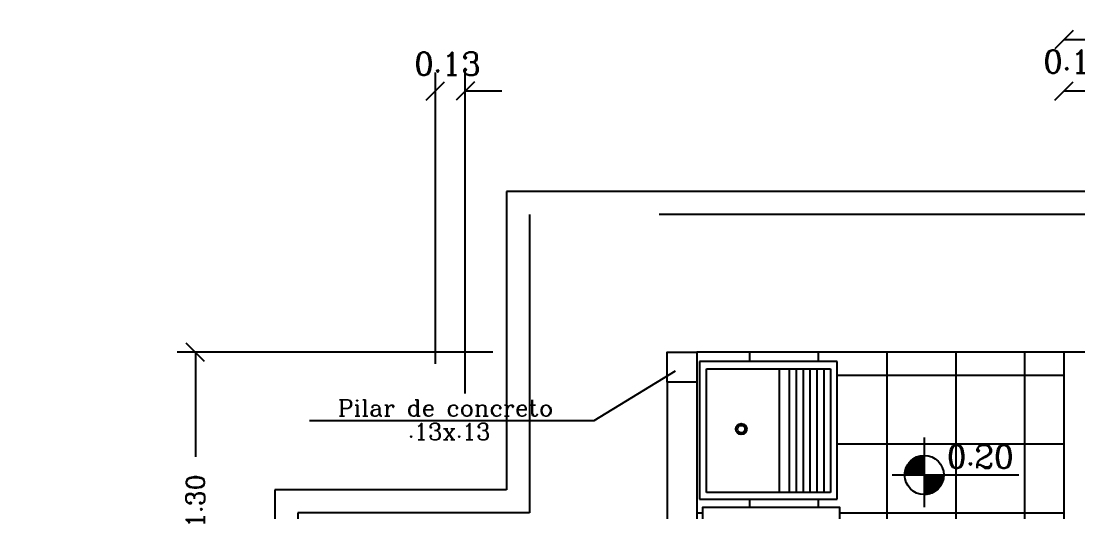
# Model space of a CAD drawing. Extents: x 121.8 to 221.5, y 86.6 to 106.4.
# Drawn here: x 121.837 to 126.449, y 103.199 to 105.341 of the extents above; entities that cross this region are included whole.
import ezdxf

# ---------------------------------------------------------------- set-up
doc = ezdxf.new("R2010")
doc.units = 0
doc.header["$LTSCALE"] = 15
doc.linetypes.add('DASHED2', pattern=[0.375, 0.25, -0.125])
doc.layers.get('0').update_dxf_attribs({"linetype": 'CONTINUOUS'})
doc.layers.get('DEFPOINTS').update_dxf_attribs({"linetype": 'CONTINUOUS'})
for name, color, linetype in [('CALÇADA', 244, 'CONTINUOUS'), ('COTAS', 244, 'CONTINUOUS'), ('EQUIPAMENTOS', 1, 'CONTINUOUS'), ('PAREDE', 7, 'CONTINUOUS'), ('PISO', 30, 'CONTINUOUS'), ('PROJTELHA', 30, 'CONTINUOUS'), ('TELHADO', 20, 'CONTINUOUS'), ('TEXTO', 1, 'CONTINUOUS'), ('VISTAL', 30, 'CONTINUOUS'), ('VISTAP', 244, 'CONTINUOUS')]:
    doc.layers.add(name, color=color, linetype=linetype)
doc.styles.add('ROMANC', font='ROMANC.SHX')
doc.dimstyles.get("Standard").update_dxf_attribs({"dimscale": 0.8, "dimtxt": 0.1, "dimasz": 0.1, "dimexe": 0.1, "dimexo": 0.95, "dimgap": 0.09, "dimtad": 0, "dimzin": 0, "dimtxsty": 'ROMANC', "dimblk1": 'OBLIQUE', "dimblk2": 'OBLIQUE', "dimsah": 1, "dimcen": 0.09, "dimclrt": 244, "dimaunit": 1, "dimazin": 3, "dimtfac": 1, "dimtofl": 0, "dimtmove": 0, "dimatfit": 3, "dimtolj": 1, "dimtzin": 0})

# ---------------------------------------------------------------- blocks, each defined once
blk = doc.blocks.new('_OBLIQUE')
at = {"color": 0, "linetype": 'BYBLOCK'}
blk.add_line((-0.5, -0.5), (0.5, 0.5), dxfattribs=at)
blk = doc.blocks.new('*D112')
at = {"color": 0, "linetype": 'BYBLOCK'}
for p, q in [((178.4054, 104.6586), (178.4054, 105.3414)), ((175.1454, 105.2614), (176.5814, 105.2614)), ((178.4054, 105.2614), (176.9693, 105.2614))]:
    blk.add_line(p, q, dxfattribs=at)
at = {"layer": 'DEFPOINTS', "color": 0, "linetype": 'BYBLOCK'}
for p in [(178.4054, 105.2614), (178.4054, 103.8986), (175.1454, 103.0486)]:
    blk.add_point(p, dxfattribs=at)
at = {"color": 0, "linetype": 'BYBLOCK', "xscale": 0.08000000000000002, "yscale": 0.08000000000000002, "zscale": 0.08000000000000002, "rotation": 180}
blk.add_blockref('_OBLIQUE', (175.1454, 105.2614), dxfattribs=at)
at = {"color": 0, "linetype": 'BYBLOCK', "xscale": 0.08000000000000002, "yscale": 0.08000000000000002, "zscale": 0.08000000000000002}
blk.add_blockref('_OBLIQUE', (178.4054, 105.2614), dxfattribs=at)
at = {"color": 244, "linetype": 'BYBLOCK', "insert": (176.7754, 105.2614), "char_height": 0.08, "attachment_point": 5, "style": 'ROMANC'}
blk.add_mtext('\\A1;3.26', dxfattribs=at)
blk = doc.blocks.new('*D122')
at = {"color": 0, "linetype": 'BYBLOCK'}
for p, q in [((172.6554, 103.8986), (171.279, 103.8986)), ((171.359, 103.8986), (171.359, 103.4425)), ((171.359, 102.5986), (171.359, 103.0547)), ((170.599, 102.5986), (171.279, 102.5986))]:
    blk.add_line(p, q, dxfattribs=at)
at = {"layer": 'DEFPOINTS', "color": 0, "linetype": 'BYBLOCK'}
for p in [(171.359, 103.8986), (173.4154, 103.8986), (171.359, 102.5986)]:
    blk.add_point(p, dxfattribs=at)
at = {"color": 0, "linetype": 'BYBLOCK', "xscale": 0.08000000000000002, "yscale": 0.08000000000000002, "zscale": 0.08000000000000002}
for p, rotation in [((171.359, 103.8986), 90), ((171.359, 102.5986), 270)]:
    blk.add_blockref('_OBLIQUE', p, dxfattribs=dict(at, rotation=rotation))
at = {"color": 244, "linetype": 'BYBLOCK', "insert": (171.359, 103.2486), "char_height": 0.08, "attachment_point": 5, "rotation": 90, "style": 'ROMANC'}
blk.add_mtext('\\A1;1.30', dxfattribs=at)
blk = doc.blocks.new('*X2')
at = {"color": 0, "linetype": 'CONTINUOUS'}
for p, q in [((217.2096, -877.8211), (217.2942, -877.7365)), ((217.2096, -877.8193), (217.2924, -877.7365)), ((217.2097, -877.8174), (217.2906, -877.7366)), ((217.2098, -877.8156), (217.2887, -877.7367)), ((217.21, -877.8136), (217.2867, -877.7369)), ((217.2102, -877.8116), (217.2848, -877.7371)), ((217.2105, -877.8219), (217.295, -877.7374)), ((217.2105, -877.8096), (217.2827, -877.7374)), ((217.2108, -877.8075), (217.2806, -877.7377)), ((217.2112, -877.8053), (217.2785, -877.7381)), ((217.2117, -877.8031), (217.2762, -877.7386)), ((217.2122, -877.8008), (217.2739, -877.7391)), ((217.2123, -877.8219), (217.295, -877.7392)), ((217.2129, -877.7983), (217.2715, -877.7398)), ((217.2137, -877.7958), (217.2689, -877.7405)), ((217.2141, -877.8219), (217.295, -877.741)), ((217.2146, -877.7931), (217.2662, -877.7415)), ((217.2157, -877.7903), (217.2634, -877.7425)), ((217.2158, -877.8219), (217.295, -877.7427)), ((217.2169, -877.7872), (217.2603, -877.7438)), ((217.2176, -877.8219), (217.295, -877.7445)), ((217.2185, -877.7839), (217.257, -877.7454)), ((217.2194, -877.8219), (217.295, -877.7463)), ((217.2205, -877.7801), (217.2533, -877.7474)), ((217.2211, -877.8219), (217.295, -877.748)), ((217.2229, -877.8219), (217.295, -877.7498)), ((217.2231, -877.7757), (217.2488, -877.75)), ((217.2247, -877.8219), (217.295, -877.7516)), ((217.2265, -877.8219), (217.295, -877.7533)), ((217.2274, -877.7697), (217.2428, -877.7542)), ((217.2282, -877.8219), (217.295, -877.7551)), ((217.23, -877.8219), (217.295, -877.7569)), ((217.2318, -877.8219), (217.295, -877.7586)), ((217.2335, -877.8219), (217.295, -877.7604)), ((217.2353, -877.8219), (217.295, -877.7622)), ((217.2371, -877.8219), (217.295, -877.7639)), ((217.2388, -877.8219), (217.295, -877.7657)), ((217.2406, -877.8219), (217.295, -877.7675)), ((217.2424, -877.8219), (217.295, -877.7692)), ((217.2441, -877.8219), (217.295, -877.771)), ((217.2459, -877.8219), (217.295, -877.7728)), ((217.2477, -877.8219), (217.295, -877.7745)), ((217.2494, -877.8219), (217.295, -877.7763)), ((217.2512, -877.8219), (217.295, -877.7781)), ((217.253, -877.8219), (217.295, -877.7798)), ((217.2547, -877.8219), (217.295, -877.7816)), ((217.2565, -877.8219), (217.295, -877.7834)), ((217.2583, -877.8219), (217.295, -877.7851)), ((217.26, -877.8219), (217.295, -877.7869)), ((217.2618, -877.8219), (217.295, -877.7887)), ((217.2636, -877.8219), (217.295, -877.7905)), ((217.2653, -877.8219), (217.295, -877.7922)), ((217.2671, -877.8219), (217.295, -877.794)), ((217.2689, -877.8219), (217.295, -877.7958)), ((217.2706, -877.8219), (217.295, -877.7975)), ((217.2724, -877.8219), (217.295, -877.7993)), ((217.2742, -877.8219), (217.295, -877.8011)), ((217.276, -877.8219), (217.295, -877.8028)), ((217.2777, -877.8219), (217.295, -877.8046)), ((217.2795, -877.8219), (217.295, -877.8064)), ((217.2813, -877.8219), (217.295, -877.8081)), ((217.283, -877.8219), (217.295, -877.8099)), ((217.2848, -877.8219), (217.295, -877.8117)), ((217.2866, -877.8219), (217.295, -877.8134)), ((217.2883, -877.8219), (217.295, -877.8152)), ((217.2901, -877.8219), (217.295, -877.817)), ((217.2919, -877.8219), (217.295, -877.8187)), ((217.2936, -877.8219), (217.295, -877.8205)), ((217.295, -877.8223), (217.2954, -877.8219)), ((217.295, -877.824), (217.2972, -877.8219)), ((217.295, -877.8258), (217.2989, -877.8219)), ((217.295, -877.8276), (217.3007, -877.8219)), ((217.295, -877.8293), (217.3025, -877.8219)), ((217.295, -877.8311), (217.3042, -877.8219)), ((217.295, -877.8329), (217.306, -877.8219)), ((217.295, -877.8346), (217.3078, -877.8219)), ((217.295, -877.8364), (217.3095, -877.8219)), ((217.295, -877.8382), (217.3113, -877.8219)), ((217.295, -877.8399), (217.3131, -877.8219)), ((217.295, -877.8417), (217.3148, -877.8219)), ((217.295, -877.8435), (217.3166, -877.8219)), ((217.295, -877.8453), (217.3184, -877.8219)), ((217.295, -877.847), (217.3201, -877.8219)), ((217.295, -877.8488), (217.3219, -877.8219)), ((217.295, -877.8506), (217.3237, -877.8219)), ((217.295, -877.8523), (217.3254, -877.8219)), ((217.295, -877.8541), (217.3272, -877.8219)), ((217.295, -877.8559), (217.329, -877.8219)), ((217.295, -877.8576), (217.3308, -877.8219)), ((217.295, -877.8594), (217.3325, -877.8219)), ((217.295, -877.8612), (217.3343, -877.8219)), ((217.295, -877.8629), (217.3361, -877.8219)), ((217.295, -877.8647), (217.3378, -877.8219)), ((217.295, -877.8665), (217.3396, -877.8219)), ((217.295, -877.8682), (217.3414, -877.8219)), ((217.295, -877.87), (217.3431, -877.8219)), ((217.295, -877.8718), (217.3449, -877.8219)), ((217.295, -877.8735), (217.3467, -877.8219)), ((217.295, -877.8753), (217.3484, -877.8219)), ((217.295, -877.8771), (217.3502, -877.8219)), ((217.295, -877.8788), (217.352, -877.8219)), ((217.295, -877.8806), (217.3537, -877.8219)), ((217.295, -877.8824), (217.3555, -877.8219)), ((217.295, -877.8841), (217.3573, -877.8219)), ((217.295, -877.8859), (217.359, -877.8219)), ((217.295, -877.8877), (217.3608, -877.8219)), ((217.295, -877.8894), (217.3626, -877.8219)), ((217.295, -877.8912), (217.3643, -877.8219)), ((217.295, -877.893), (217.3661, -877.8219)), ((217.295, -877.8948), (217.3679, -877.8219)), ((217.295, -877.8965), (217.3696, -877.8219)), ((217.295, -877.8983), (217.3714, -877.8219)), ((217.295, -877.9001), (217.3732, -877.8219)), ((217.295, -877.9018), (217.3749, -877.8219)), ((217.295, -877.9036), (217.3767, -877.8219)), ((217.295, -877.9054), (217.3785, -877.8219)), ((217.295, -877.9071), (217.3802, -877.8219)), ((217.2966, -877.9073), (217.3805, -877.8235)), ((217.2984, -877.9073), (217.3804, -877.8253)), ((217.3003, -877.9072), (217.3803, -877.8271)), ((217.3022, -877.9071), (217.3802, -877.8291)), ((217.3041, -877.9069), (217.38, -877.831)), ((217.3061, -877.9066), (217.3798, -877.833)), ((217.3082, -877.9063), (217.3795, -877.8351)), ((217.3103, -877.906), (217.3791, -877.8372)), ((217.3125, -877.9055), (217.3787, -877.8394)), ((217.3148, -877.905), (217.3782, -877.8417)), ((217.3172, -877.9044), (217.3776, -877.844)), ((217.3196, -877.9037), (217.3769, -877.8465)), ((217.3222, -877.9029), (217.376, -877.8491)), ((217.325, -877.9019), (217.3751, -877.8518)), ((217.3279, -877.9008), (217.3739, -877.8548)), ((217.3311, -877.8994), (217.3725, -877.8579)), ((217.3345, -877.8977), (217.3708, -877.8614)), ((217.3385, -877.8955), (217.3686, -877.8654)), ((217.3434, -877.8923), (217.3655, -877.8703)), ((217.3513, -877.8862), (217.3593, -877.8782))]:
    blk.add_line(p, q, dxfattribs=at)

msp = doc.modelspace()

# ---------------------------------------------------------------- linework, layer by layer
at = {"layer": 'CALÇADA', "color": 244, "linetype": 'CONTINUOUS', "ltscale": 0.6}
for p, q in [((130.3437, 104.5986), (123.9537, 104.5986)), ((123.9537, 104.5986), (123.9537, 103.2986)), ((122.9437, 103.2986), (122.9437, 96.9286)), ((123.9537, 103.2986), (122.9437, 103.2986))]:
    msp.add_line(p, q, dxfattribs=at)
at = {"layer": 'COTAS', "color": 244, "linetype": 'BYBLOCK'}
for p, q in [((123.6437, 103.8486), (123.6437, 105.1171)), ((123.7737, 103.7186), (123.7737, 105.1171)), ((123.6437, 105.0371), (123.6437, 105.0371)), ((123.7737, 105.0371), (123.9337, 105.0371)), ((126.3837, 105.0371), (126.3837, 105.0371)), ((126.3837, 105.0371), (126.5137, 105.0371))]:
    msp.add_line(p, q, dxfattribs=at)
msp.add_point((123.7737, 105.0371), dxfattribs=at)
at = {"layer": 'EQUIPAMENTOS', "color": 1, "linetype": 'CONTINUOUS'}
for p, q in [((124.7955, 103.8583), (124.7955, 103.2583)), ((125.3955, 103.8583), (124.7955, 103.8583)), ((125.3955, 103.2583), (125.3955, 103.8583)), ((124.8259, 103.2878), (124.8259, 103.8265)), ((124.8259, 103.8265), (125.3664, 103.8265)), ((125.3664, 103.8265), (125.3664, 103.2878)), ((124.7955, 103.2583), (125.3955, 103.2583)), ((125.3664, 103.2878), (124.8259, 103.2878))]:
    msp.add_line(p, q, dxfattribs=at)
at = {"layer": 'EQUIPAMENTOS'}
msp.add_lwpolyline([(124.81, 102.6284), (124.81, 103.2236), (125.4052, 103.2236), (125.4052, 102.6284)], close=True, dxfattribs=at)
at = {"layer": 'PAREDE'}
for p, q in [((129.6437, 103.8986), (126.3837, 103.8986)), ((126.3837, 103.8986), (126.3837, 102.5986))]:
    msp.add_line(p, q, dxfattribs=at)
msp.add_lwpolyline([(124.7837, 103.8986), (124.7837, 103.7686), (124.6537, 103.7686), (124.6537, 103.8986)], close=True, dxfattribs=at)
at = {"layer": 'PISO', "color": 30}
for p, q in [((126.3837, 103.8986), (124.7837, 103.8986)), ((125.0137, 103.8583), (125.0137, 103.8986)), ((125.3137, 103.8583), (125.3137, 103.8986)), ((125.6137, 97.7586), (125.6137, 103.8986)), ((125.9137, 97.7586), (125.9137, 103.8986)), ((126.2137, 97.7586), (126.2137, 103.8986)), ((125.3918, 103.7986), (126.3837, 103.7986)), ((125.3918, 103.4986), (126.3837, 103.4986)), ((125.0137, 103.2236), (125.0137, 103.2583)), ((125.3137, 103.2236), (125.3137, 103.2583)), ((124.7837, 103.1986), (124.81, 103.1986)), ((125.4052, 103.1986), (126.3837, 103.1986))]:
    msp.add_line(p, q, dxfattribs=at)
at = {"layer": 'PROJTELHA', "color": 30, "linetype": 'DASHED2', "ltscale": 0.6}
for p, q in [((130.2437, 104.4986), (124.0537, 104.4986)), ((124.0537, 104.4986), (124.0537, 103.1986)), ((123.0437, 103.1986), (123.0437, 97.0286)), ((124.0537, 103.1986), (123.0437, 103.1986))]:
    msp.add_line(p, q, dxfattribs=at)
at = {"layer": 'TELHADO', "color": 30, "linetype": 'CONTINUOUS'}
msp.add_line((124.3362, 103.6007), (124.6908, 103.8174), dxfattribs=at)
at = {"layer": 'TEXTO', "color": 30}
msp.add_line((123.0938, 103.6007), (124.3362, 103.6007), dxfattribs=at)
at = {"layer": 'TEXTO', "color": 1, "linetype": 'CONTINUOUS'}
for p, q in [((125.7747, 103.5267), (125.7747, 103.2237)), ((125.6348, 103.3636), (126.1869, 103.3636))]:
    msp.add_line(p, q, dxfattribs=at)
msp.add_circle((125.7747, 103.3636), 0.0854, dxfattribs=at)
at = {"layer": 'VISTAL', "color": 30, "linetype": 'CONTINUOUS'}
for p, q in [((125.1421, 103.8265), (125.1421, 103.2878)), ((125.1864, 103.8289), (125.1864, 103.2902)), ((125.2164, 103.8289), (125.2164, 103.2902)), ((125.2464, 103.8289), (125.2464, 103.2902)), ((125.2764, 103.8289), (125.2764, 103.2902)), ((125.3064, 103.8289), (125.3064, 103.2902)), ((125.3364, 103.8289), (125.3364, 103.2902))]:
    msp.add_line(p, q, dxfattribs=at)
for radius in [0.0239, 0.0164]:
    msp.add_circle((124.9767, 103.5634), radius, dxfattribs=at)
at = {"layer": 'VISTAP'}
for p, q in [((124.6537, 103.7686), (124.6537, 102.5986)), ((124.7837, 103.7686), (124.7837, 102.5986))]:
    msp.add_line(p, q, dxfattribs=at)

# ---------------------------------------------------------------- block references
at = {"layer": 'COTAS', "color": 244, "linetype": 'BYBLOCK', "xscale": 0.08000000000000002, "yscale": 0.08000000000000002, "zscale": 0.08000000000000002}
for p in [(123.6437, 105.0371), (126.3837, 105.0371)]:
    msp.add_blockref('_OBLIQUE', p, dxfattribs=at)
at = {"layer": 'COTAS', "color": 244, "linetype": 'BYBLOCK', "xscale": 0.08000000000000002, "yscale": 0.08000000000000002, "zscale": 0.08000000000000002, "rotation": 180}
msp.add_blockref('_OBLIQUE', (123.7737, 105.0371), dxfattribs=at)
at = {"layer": 'TEXTO', "color": 1, "linetype": 'CONTINUOUS'}
msp.add_blockref('*X2', (-91.5203, 981.1855), dxfattribs=at)

# ---------------------------------------------------------------- texts
at = {"layer": 'COTAS', "color": 244, "linetype": 'BYBLOCK', "char_height": 0.1, "style": 'ROMANC'}
for insert, attachment_point in [((123.6962, 105.1559), 5), ((126.2934, 105.1651), 4)]:
    msp.add_mtext('\\A1;0.13', dxfattribs=dict(at, insert=insert, attachment_point=attachment_point))
at = {"layer": 'TEXTO', "color": 1, "ltscale": 0.3, "style": 'ROMANC'}
for s, p in [('Pilar de concreto', (123.2189, 103.6197)), ('.13x.13', (123.5251, 103.5167))]:
    msp.add_text(s, height=0.072, dxfattribs=at).set_placement(p)
at = {"layer": 'TEXTO', "color": 1, "linetype": 'CONTINUOUS', "style": 'ROMANC'}
msp.add_text('0.20', height=0.1, dxfattribs=at).set_placement((125.8729, 103.3932))

# ---------------------------------------------------------------- dimensions: what is measured, and where the dimension line sits
at = {"layer": 'COTAS', "color": 244}
dim = msp.add_linear_dim(base=(129.6437, 105.2614), p1=(126.3837, 103.0486), p2=(129.6437, 103.8986), dimstyle='STANDARD', override={"dimse1": 1}, dxfattribs=at)
dim.commit()
dim.dimension.update_dxf_attribs({"geometry": '*D112', "text_midpoint": (128.0137, 105.2614), "insert": (-48.7616, 0)})
at = {"layer": 'COTAS'}
dim = msp.add_linear_dim(base=(122.5974, 103.8986), p1=(122.5974, 102.5986), p2=(124.6537, 103.8986), angle=90, dimstyle='STANDARD', dxfattribs=at)
dim.commit()
dim.dimension.update_dxf_attribs({"geometry": '*D122', "text_midpoint": (122.5974, 103.2486), "insert": (-48.7616, 0)})

doc.saveas('drawing.dxf')
